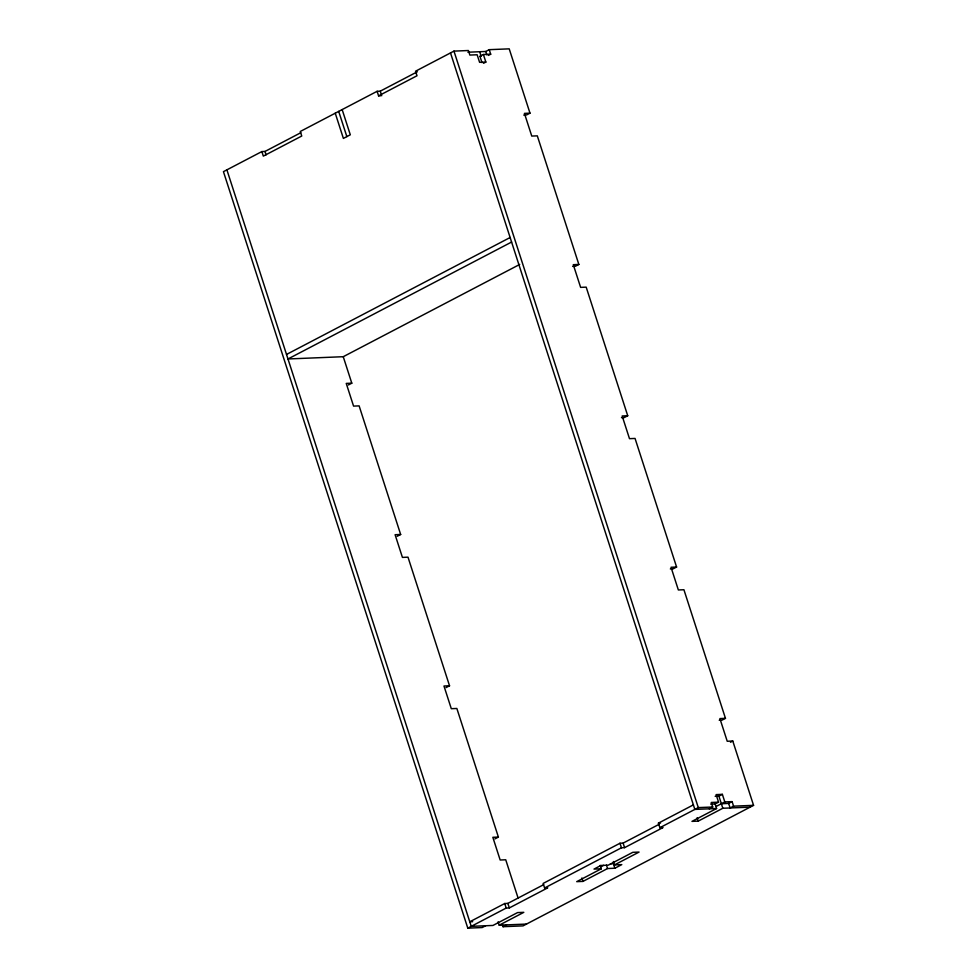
<?xml version="1.0" encoding="UTF-8"?>
<svg xmlns="http://www.w3.org/2000/svg" width="977" height="977" viewBox="0 0 977 977"><rect width="100%" height="100%" fill="white"/><g stroke="black" fill="none" stroke-linecap="round" stroke-linejoin="round"><path stroke-width="1.47" d="M300.757 132.738L264.987 151.447L261.86 151.569L223.44 171.659L467.788 928.15L482.198 927.552L485.667 925.744M417.338 71.773L380.236 91.179L377.122 91.301L300.281 131.48L301.746 136.023L263.326 156.112L261.86 151.569M481.979 62.626L479.951 56.324L483.407 54.504L485.85 62.076L479.597 62.333L477.142 54.761L469.852 55.066L468.386 50.523L453.963 51.122L415.543 71.211L417.008 75.754L378.587 95.844L377.122 91.301M467.873 52.221L485.777 51.476L489.233 49.668L509.212 48.85L529.986 113.149L526.53 114.956L523.745 115.078M488.402 55.42L490.698 54.211L489.233 49.668M483.542 63.285L485.85 62.076M286.517 354.443L510.128 237.509M511.594 242.052L287.983 358.974L343.245 356.703L519.703 264.437M348.337 384.987L351.793 383.179L343.245 356.703M529.986 113.149L524.429 113.381L531.757 136.072L537.313 135.852L578.848 264.449L575.392 266.257L572.62 266.367M397.199 536.288L400.655 534.48L359.121 405.882L353.564 406.102L346.237 383.411L351.793 383.179M578.848 264.449L573.291 264.682L580.619 287.372L586.188 287.14L627.722 415.75L624.266 417.558L621.482 417.667M446.074 687.588L449.53 685.781L407.995 557.171L402.426 557.403L395.099 534.712L400.655 534.48M627.722 415.75L622.166 415.97L629.493 438.673L635.05 438.441L676.585 567.039L673.129 568.846L670.356 568.968M494.936 838.889L498.392 837.081L456.857 708.472L451.301 708.704L443.973 686.013L449.53 685.781M676.585 567.039L671.028 567.271L678.356 589.961L683.924 589.742L725.459 718.339L722.003 720.147L719.219 720.257M730.478 742.239L732.787 741.03L753.56 805.341L523.037 925.878L503.057 926.697L502.325 924.425M543.639 884.686L507.869 903.395L504.73 903.517L469.778 921.799L472.66 921.69M658.889 824.417L623.118 843.114L619.992 843.249L543.151 883.428L544.616 887.971L547.755 887.837L509.335 907.926L506.196 908.06L467.788 928.15M544.616 887.971L621.457 847.792L624.584 847.657L663.004 827.568L659.878 827.702L658.413 823.159L693.377 804.877M715.152 796.316L718.913 796.157L722.369 794.35L724.812 801.922L732.103 801.616L733.568 806.159L753.56 805.341M659.878 827.702L698.299 807.6L712.721 807.014L711.256 802.471L718.559 802.178L716.117 794.606L722.369 794.35M710.719 804.156L715.091 803.986L718.559 802.178M709.265 808.822L712.721 807.014M600.916 866.709L603.505 865.353M716.178 806.428L724.812 801.922M600.208 865.39L601.307 868.797L576.711 881.657L582.976 881.401L607.56 868.541L614.863 868.235L621.775 864.621L614.472 864.926L613.373 861.519M715.091 803.986L716.568 808.516L691.972 821.376L698.225 821.12L722.821 808.26L750.104 807.149M721.356 803.729L728.647 803.424L732.103 801.616M498.111 921.787L499.21 925.195L523.806 912.335L517.554 912.591L492.958 925.451L471.244 926.343L226.896 169.851M614.472 864.926L639.068 852.066L632.803 852.323L608.219 865.182L600.916 865.475L594.004 869.09L601.307 868.797M503.057 926.697L506.513 924.889M733.568 806.159L730.112 807.967L728.647 803.424M483.407 54.504L490.698 54.211M479.951 56.324L481.148 56.263L479.683 51.732M378.587 95.844L380.676 95.758M725.459 718.339L719.902 718.571L727.23 741.262L732.787 741.03M716.568 808.516L694.842 809.408L450.507 52.929M658.413 823.159L660.501 823.074M498.392 837.081L492.835 837.301L500.163 860.004L505.732 859.772L518.14 898.193M610.466 863.815L613.385 863.692L614.863 868.235M499.21 925.195L526.493 924.071M485.777 51.476L486.876 54.883M718.913 796.157L722.821 808.26M453.963 51.122L698.299 807.6M697.126 817.712L698.225 821.12M380.248 91.179L381.714 95.709M623.118 843.114L624.584 847.657M619.992 843.249L621.457 847.792M606.461 865.133L607.56 868.541M342.158 109.583L350.303 134.802L343.391 138.416L335.245 113.198M338.701 111.39L346.847 136.609M581.865 877.993L582.976 881.401M264.987 151.447L266.086 154.855M507.869 903.395L509.335 907.926M504.73 903.517L506.196 908.06"/></g></svg>
